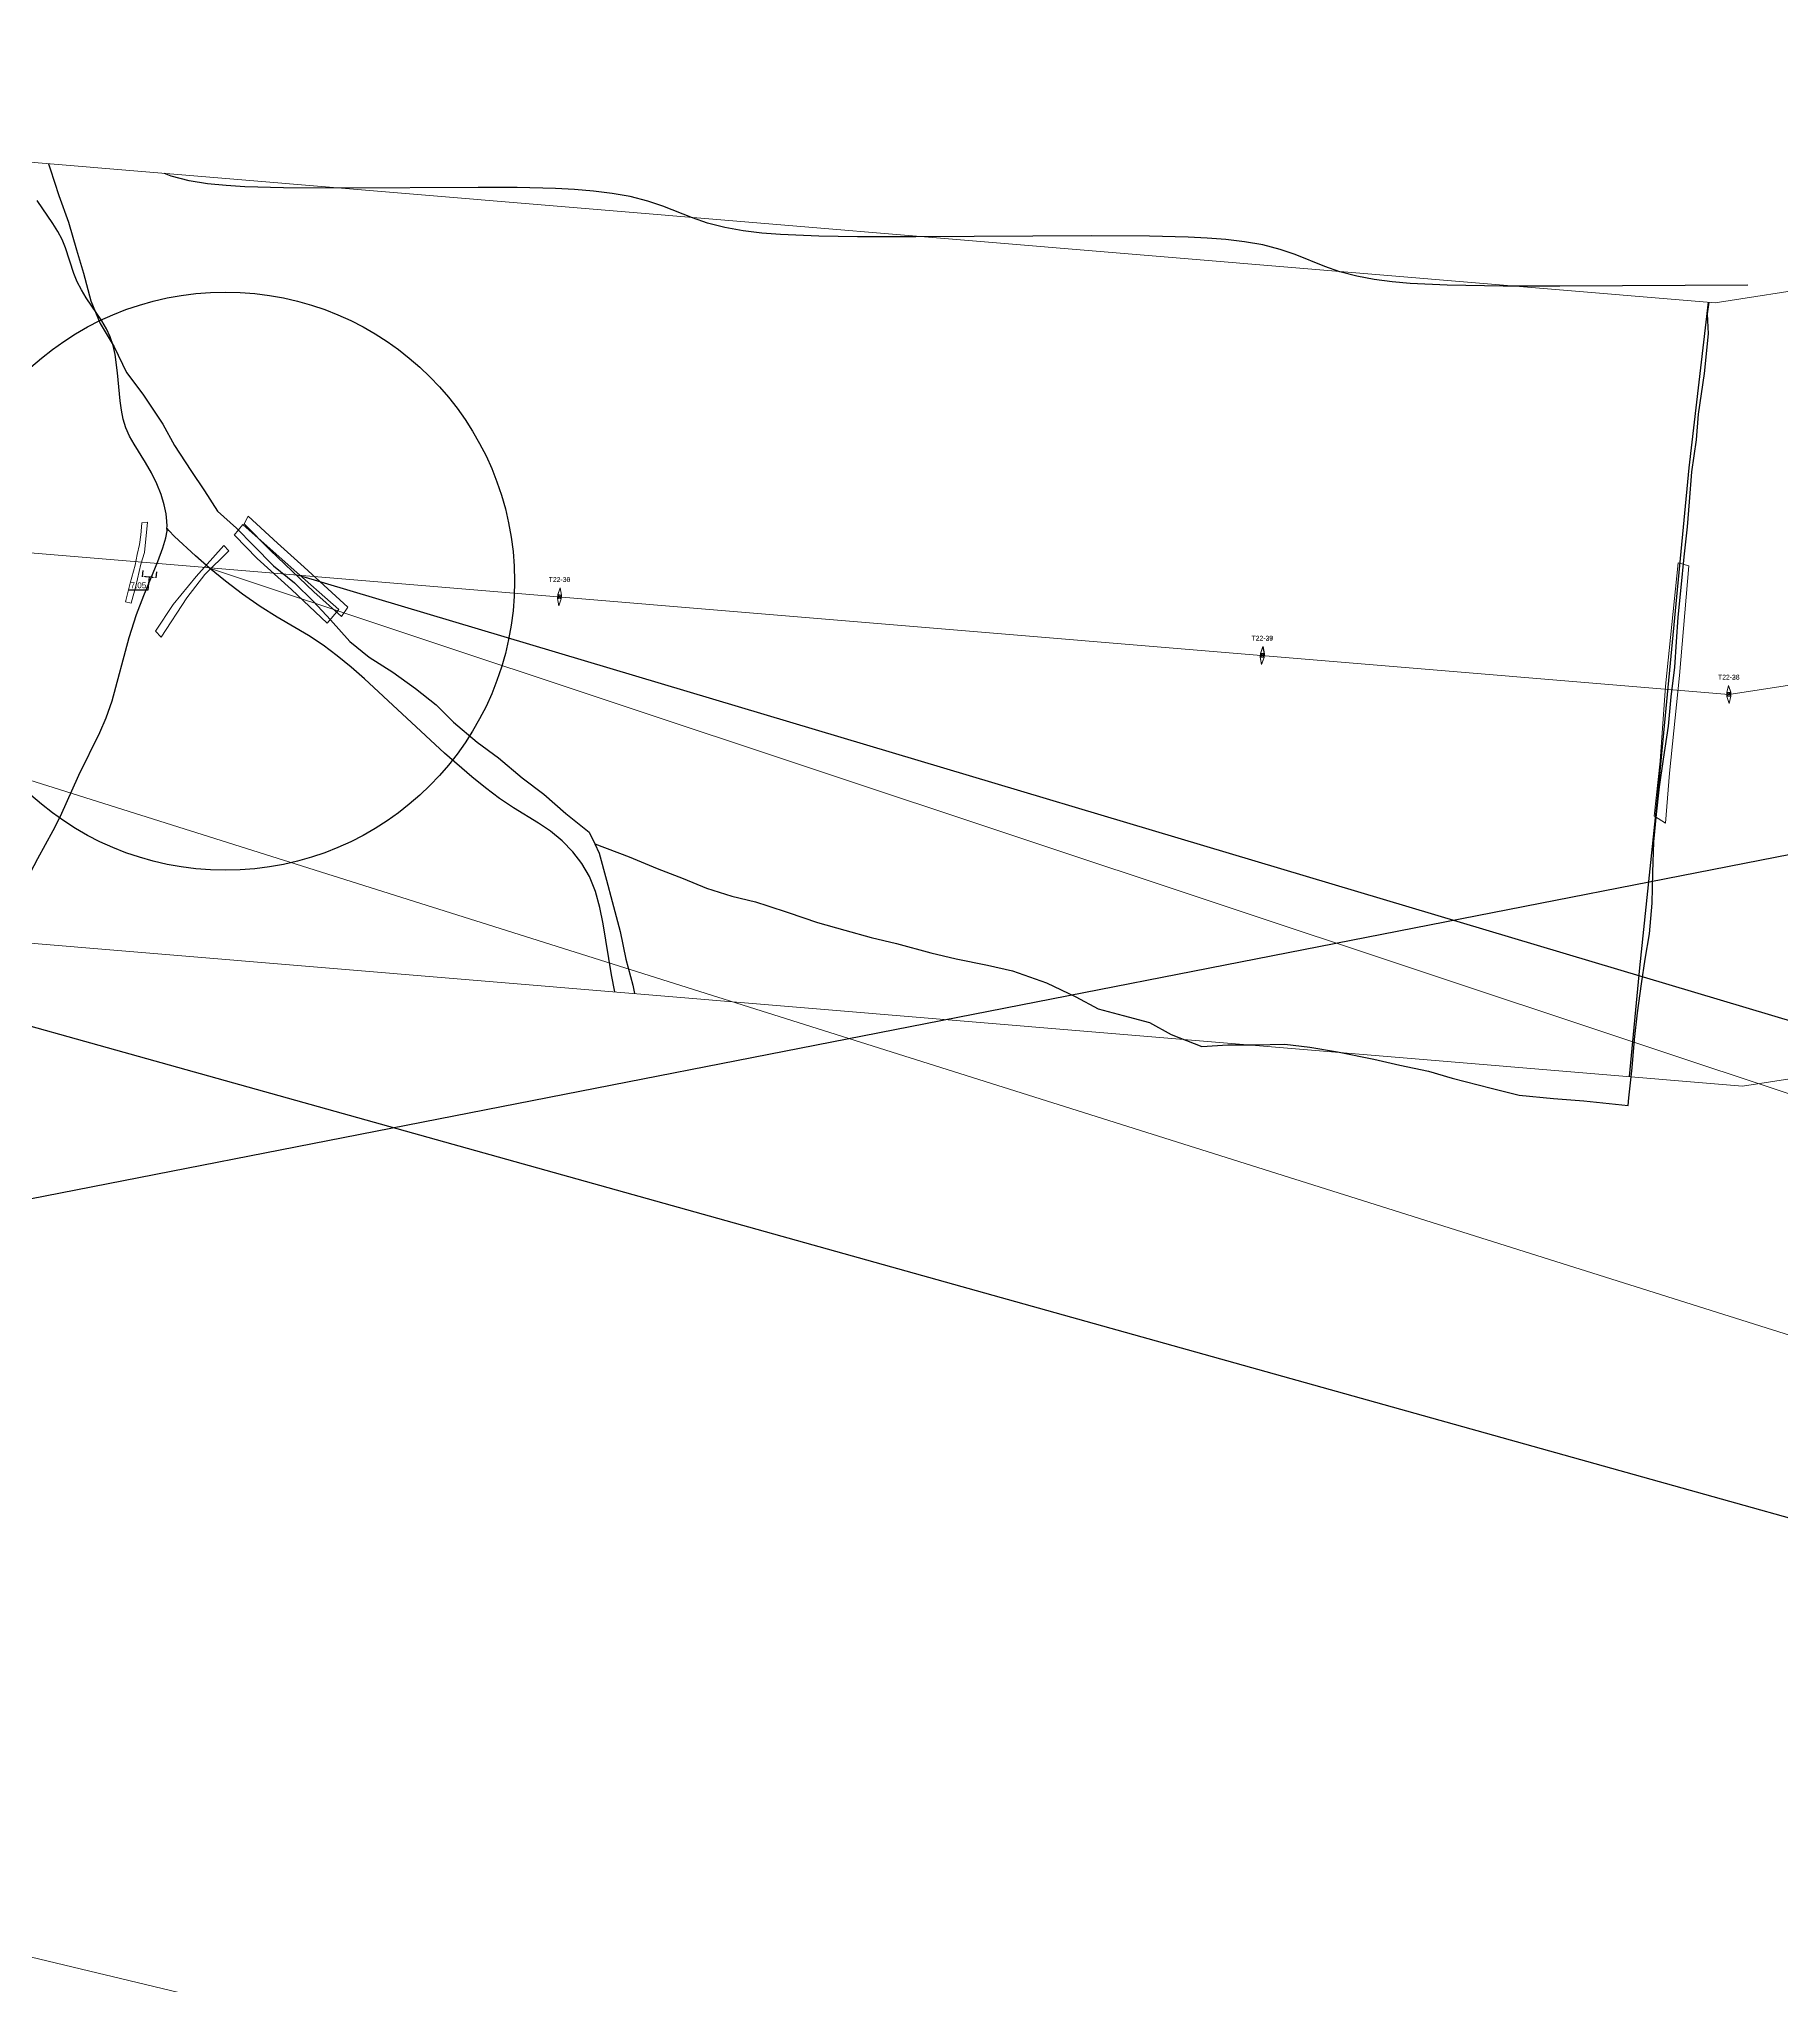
# Model space of a CAD drawing. Header units: metres. Extents: x -4 to 509425, y 7549 to 4732445.
# Drawn here: x 489965 to 490860, y 4716781 to 4717781 of the extents above; entities that cross this region are included whole.
import ezdxf

# ---------------------------------------------------------------- set-up
doc = ezdxf.new("R2010")
doc.units = ezdxf.units.M
doc.header["$LTSCALE"] = 0.01
doc.header["$MEASUREMENT"] = 0
doc.header["$PDMODE"] = 35
doc.header["$PDSIZE"] = -1.5
doc.layers.get('0').update_dxf_attribs({"lineweight": 0})
for name, color, linetype in [('-- cruces', 6, 'Continuous'), ('-----caminos burgos', 2, 'Continuous'), ('cauces CHE', 4, 'Continuous'), ('Cruces no definidos proyecto', 3, 'Continuous'), ('vvpp CyL', 41, 'Continuous')]:
    doc.layers.add(name, color=color, linetype=linetype)
for name, color, linetype, lineweight in [('Apoyos__ptw_', 7, 'Continuous', 0), ('Cañada real vía verde camino o similar__ptw_', 32, 'Continuous', 0), ('Cruces no defindos en pyp', 4, 'Continuous', 0), ('Denominación apoyos__ptw_', 7, 'Continuous', 0), ('LEAR TRAMOS AEREOS', 2, 'Continuous', 0)]:
    doc.layers.add(name, color=color, linetype=linetype, lineweight=lineweight)
doc.styles.get("Standard").update_dxf_attribs({"font": 'arial.ttf'})
doc.dimstyles.new('SOLARIA', dxfattribs={"dimtxt": 3, "dimasz": 2, "dimexe": 0.25, "dimexo": 1, "dimgap": 1, "dimtad": 1, "dimtih": 1, "dimtoh": 1, "dimzin": 0, "dimdsep": 46, "dimtxsty": 'Standard', "dimcen": 0, "dimclrt": 256, "dimadec": 4, "dimazin": 0, "dimtfac": 1, "dimtofl": 0, "dimtmove": 1, "dimatfit": 2, "dimfxl": 3, "dimfxlon": 1, "dimtfillclr": 256, "dimtolj": 1, "dimtzin": 0, "dimarcsym": 0})

# ---------------------------------------------------------------- blocks, each defined once
blk = doc.blocks.new('*D52')
at = {"layer": 'Cruces no definidos proyecto', "color": 0, "lineweight": -2, "transparency": 16777216}
for p, q in [((490018.1, 4717508.1), (490017.9, 4717504.8)), ((490022.9, 4717504.7), (490019.9, 4717504.9)), ((490021.4, 4717504.8), (490020.8, 4717498)), ((490025.2, 4717507.5), (490024.9, 4717504.3)), ((490020.8, 4717498), (490011, 4717498))]:
    blk.add_line(p, q, dxfattribs=at)
at = {"layer": 'Cruces no definidos proyecto', "color": 0, "transparency": 16777216}
for points in [[(490019.9, 4717505.3), (490019.8, 4717504.6), (490017.9, 4717505.1)], [(490022.9, 4717505), (490022.9, 4717504.3), (490024.9, 4717504.5)]]:
    blk.add_solid(points, dxfattribs=at)
at = {"layer": 'Defpoints', "color": 0, "transparency": 16777216}
for p in [(490018.5, 4717512.4), (490025.5, 4717511.8), (490017.9, 4717505.1)]:
    blk.add_point(p, dxfattribs=at)
at = {"layer": 'Cruces no definidos proyecto', "transparency": 16777216, "insert": (490015.9, 4717500.5), "char_height": 3, "attachment_point": 5}
blk.add_mtext('\\A1;7.05', dxfattribs=at)
blk = doc.blocks.new('veintidos')
at = {"layer": 'Apoyos__ptw_', "linetype": 'Continuous', "flags": 128}
for points in [[(490232.7, 4717499.2), (490231.4, 4717495.7), (490233.4, 4717495.5), (490231.2, 4717493.7), (490233.2, 4717493.5), (490231.9, 4717490), (490231.2, 4717493.7), (490231.4, 4717495.7), (490233.2, 4717493.5), (490233.4, 4717495.5)], [(490593.8, 4717469), (490592.5, 4717465.5), (490594.5, 4717465.4), (490592.4, 4717463.5), (490594.4, 4717463.4), (490593.1, 4717459.9), (490592.4, 4717463.5), (490592.5, 4717465.5), (490594.4, 4717463.4), (490594.5, 4717465.4)], [(490833.1, 4717449), (490832.2, 4717445.4), (490834.2, 4717445.5), (490832.2, 4717443.4), (490834.2, 4717443.5), (490833.4, 4717439.8), (490832.2, 4717443.4), (490832.2, 4717445.4), (490834.2, 4717443.5), (490834.2, 4717445.5)]]:
    blk.add_lwpolyline(points, close=True, dxfattribs=at)
at = {"layer": 'Cañada real vía verde camino o similar__ptw_', "linetype": 'Continuous', "flags": 128}
for points in [[(490017.6, 4717532.4), (490017.7, 4717532.6), (490017.7, 4717532.6), (490017.7, 4717532.6), (490017.7, 4717532.6), (490017.7, 4717532.6), (490017.7, 4717532.6), (490017.7, 4717532.6), (490017.7, 4717532.6), (490017.7, 4717532.6), (490017.7, 4717532.6), (490017.7, 4717532.6), (490017.7, 4717532.6), (490017.7, 4717532.6), (490017.7, 4717532.6), (490017.7, 4717532.6), (490017.7, 4717532.6), (490017.7, 4717532.6), (490017.7, 4717532.6), (490017.7, 4717532.6), (490020.6, 4717533), (490020.6, 4717533), (490020.6, 4717533), (490020.6, 4717533), (490020.6, 4717533), (490020.6, 4717533), (490020.6, 4717533), (490020.6, 4717533), (490020.6, 4717533), (490020.6, 4717533), (490020.6, 4717533), (490020.6, 4717533), (490020.6, 4717533), (490020.6, 4717533), (490020.6, 4717533), (490020.6, 4717533), (490020.6, 4717533), (490020.6, 4717533), (490020.6, 4717533), (490020.6, 4717533), (490020.6, 4717533), (490020.6, 4717533), (490020.6, 4717533), (490020.6, 4717533), (490020.6, 4717533), (490020.6, 4717533), (490020.6, 4717533), (490020.6, 4717533), (490020.6, 4717533), (490020.6, 4717533), (490020.6, 4717533), (490020.6, 4717533), (490020.6, 4717533), (490020.6, 4717533), (490020.6, 4717533), (490020.6, 4717533), (490019, 4717517.3), (490019, 4717517.3), (490019, 4717517.3), (490019, 4717517.3), (490019, 4717517.3), (490017.1, 4717511.4), (490014.5, 4717500), (490014.5, 4717500), (490012.2, 4717491.3), (490012.2, 4717491.3), (490012.2, 4717491.3), (490012.2, 4717491.3), (490012.2, 4717491.3), (490012.2, 4717491.3), (490012.2, 4717491.3), (490012.2, 4717491.3), (490012.2, 4717491.3), (490012.2, 4717491.3), (490012.2, 4717491.3), (490012.2, 4717491.3), (490012.2, 4717491.3), (490012.2, 4717491.3), (490012.2, 4717491.3), (490012.2, 4717491.3), (490012.2, 4717491.3), (490012.2, 4717491.3), (490012.2, 4717491.3), (490012.2, 4717491.3), (490012.2, 4717491.3), (490012.2, 4717491.3), (490012.2, 4717491.3), (490012.2, 4717491.3), (490012.2, 4717491.3), (490012.2, 4717491.3), (490012.2, 4717491.3), (490012.2, 4717491.3), (490012.2, 4717491.3), (490012.2, 4717491.3), (490009.2, 4717492), (490009.2, 4717492), (490009.2, 4717492), (490009.2, 4717492), (490009.2, 4717492), (490009.2, 4717492), (490009.2, 4717492), (490009.2, 4717492), (490009.2, 4717492), (490009.2, 4717492), (490009.2, 4717492), (490009.2, 4717492), (490009.2, 4717492), (490009.2, 4717492), (490009.2, 4717492), (490009.2, 4717492), (490009.2, 4717492), (490009.2, 4717492), (490009.2, 4717492), (490009.2, 4717492), (490009.2, 4717492), (490009.2, 4717492), (490009.2, 4717492), (490009.2, 4717492), (490009.2, 4717492), (490009.2, 4717492), (490009.2, 4717492), (490009.2, 4717492), (490009.2, 4717492), (490009.2, 4717492), (490009.2, 4717492), (490009.2, 4717492), (490011.7, 4717501.6), (490011.7, 4717501.6), (490014.2, 4717510.9), (490015.3, 4717516.3), (490015.3, 4717516.3), (490016.5, 4717521.5), (490017.1, 4717526.5), (490017.6, 4717532.4), (490017.6, 4717532.4), (490017.6, 4717532.4), (490017.6, 4717532.4), (490017.6, 4717532.4), (490017.6, 4717532.4), (490017.6, 4717532.4), (490017.6, 4717532.4)], [(490017.6, 4717532.4), (490017.7, 4717532.6), (490017.7, 4717532.6), (490017.7, 4717532.6), (490017.7, 4717532.6), (490017.7, 4717532.6), (490017.7, 4717532.6), (490017.7, 4717532.6), (490017.7, 4717532.6), (490017.7, 4717532.6), (490017.7, 4717532.6), (490017.7, 4717532.6), (490017.7, 4717532.6), (490017.7, 4717532.6), (490017.7, 4717532.6), (490017.7, 4717532.6), (490017.7, 4717532.6), (490017.7, 4717532.6), (490017.7, 4717532.6), (490017.7, 4717532.6), (490020.6, 4717533), (490020.6, 4717533), (490020.6, 4717533), (490020.6, 4717533), (490020.6, 4717533), (490020.6, 4717533), (490020.6, 4717533), (490020.6, 4717533), (490020.6, 4717533), (490020.6, 4717533), (490020.6, 4717533), (490020.6, 4717533), (490020.6, 4717533), (490020.6, 4717533), (490020.6, 4717533), (490020.6, 4717533), (490020.6, 4717533), (490020.6, 4717533), (490020.6, 4717533), (490020.6, 4717533), (490020.6, 4717533), (490020.6, 4717533), (490020.6, 4717533), (490020.6, 4717533), (490020.6, 4717533), (490020.6, 4717533), (490020.6, 4717533), (490020.6, 4717533), (490020.6, 4717533), (490020.6, 4717533), (490020.6, 4717533), (490020.6, 4717533), (490020.6, 4717533), (490020.6, 4717533), (490020.6, 4717533), (490020.6, 4717533), (490019, 4717517.3), (490019, 4717517.3), (490019, 4717517.3), (490019, 4717517.3), (490019, 4717517.3), (490017.1, 4717511.4), (490014.5, 4717500), (490014.5, 4717500), (490012.2, 4717491.3), (490012.2, 4717491.3), (490012.2, 4717491.3), (490012.2, 4717491.3), (490012.2, 4717491.3), (490012.2, 4717491.3), (490012.2, 4717491.3), (490012.2, 4717491.3), (490012.2, 4717491.3), (490012.2, 4717491.3), (490012.2, 4717491.3), (490012.2, 4717491.3), (490012.2, 4717491.3), (490012.2, 4717491.3), (490012.2, 4717491.3), (490012.2, 4717491.3), (490012.2, 4717491.3), (490012.2, 4717491.3), (490012.2, 4717491.3), (490012.2, 4717491.3), (490012.2, 4717491.3), (490012.2, 4717491.3), (490012.2, 4717491.3), (490012.2, 4717491.3), (490012.2, 4717491.3), (490012.2, 4717491.3), (490012.2, 4717491.3), (490012.2, 4717491.3), (490012.2, 4717491.3), (490012.2, 4717491.3), (490009.2, 4717492), (490009.2, 4717492), (490009.2, 4717492), (490009.2, 4717492), (490009.2, 4717492), (490009.2, 4717492), (490009.2, 4717492), (490009.2, 4717492), (490009.2, 4717492), (490009.2, 4717492), (490009.2, 4717492), (490009.2, 4717492), (490009.2, 4717492), (490009.2, 4717492), (490009.2, 4717492), (490009.2, 4717492), (490009.2, 4717492), (490009.2, 4717492), (490009.2, 4717492), (490009.2, 4717492), (490009.2, 4717492), (490009.2, 4717492), (490009.2, 4717492), (490009.2, 4717492), (490009.2, 4717492), (490009.2, 4717492), (490009.2, 4717492), (490009.2, 4717492), (490009.2, 4717492), (490009.2, 4717492), (490009.2, 4717492), (490009.2, 4717492), (490011.7, 4717501.6), (490011.7, 4717501.6), (490014.2, 4717510.9), (490015.3, 4717516.3), (490015.3, 4717516.3), (490016.5, 4717521.5), (490017.1, 4717526.5), (490017.6, 4717532.4), (490017.6, 4717532.4), (490017.6, 4717532.4), (490017.6, 4717532.4), (490017.6, 4717532.4), (490017.6, 4717532.4), (490017.6, 4717532.4), (490017.6, 4717532.4)], [(490065.4, 4717526.1), (490065.1, 4717526.2), (490065.1, 4717526.2), (490065.1, 4717526.2), (490065.1, 4717526.2), (490065.1, 4717526.2), (490065.1, 4717526.2), (490065.1, 4717526.2), (490065.1, 4717526.2), (490065.1, 4717526.2), (490065.1, 4717526.2), (490065.1, 4717526.2), (490065.1, 4717526.2), (490065.1, 4717526.2), (490065.1, 4717526.2), (490065.1, 4717526.2), (490065.1, 4717526.2), (490065.1, 4717526.2), (490065.1, 4717526.2), (490065.1, 4717526.2), (490065.1, 4717526.2), (490065.1, 4717526.2), (490065.1, 4717526.2), (490065.1, 4717526.2), (490065.1, 4717526.2), (490065.1, 4717526.2), (490065.1, 4717526.2), (490065.1, 4717526.2), (490065.1, 4717526.2), (490065.1, 4717526.2), (490065.1, 4717526.2), (490065.1, 4717526.2), (490065.1, 4717526.2), (490065.1, 4717526.2), (490065.1, 4717526.2), (490065.1, 4717526.2), (490065.1, 4717526.2), (490065.1, 4717526.2), (490065.1, 4717526.2), (490069.6, 4717531.7), (490069.6, 4717531.7), (490069.6, 4717531.7), (490069.6, 4717531.7), (490069.6, 4717531.7), (490069.6, 4717531.7), (490069.6, 4717531.7), (490069.6, 4717531.7), (490069.6, 4717531.7), (490069.6, 4717531.7), (490069.6, 4717531.7), (490069.6, 4717531.7), (490069.6, 4717531.7), (490069.6, 4717531.7), (490069.6, 4717531.7), (490069.6, 4717531.7), (490069.6, 4717531.7), (490069.6, 4717531.7), (490069.6, 4717531.7), (490069.6, 4717531.7), (490069.6, 4717531.7), (490069.6, 4717531.7), (490069.6, 4717531.7), (490069.6, 4717531.7), (490069.6, 4717531.7), (490069.6, 4717531.7), (490069.6, 4717531.7), (490069.6, 4717531.7), (490069.6, 4717531.7), (490069.6, 4717531.7), (490069.6, 4717531.7), (490069.6, 4717531.7), (490094.4, 4717509.6), (490118.9, 4717488.1), (490118.9, 4717488.1), (490118.9, 4717488.1), (490118.9, 4717488.1), (490118.9, 4717488.1), (490118.9, 4717488.1), (490118.9, 4717488.1), (490118.9, 4717488.1), (490118.9, 4717488.1), (490118.9, 4717488.1), (490118.9, 4717488.1), (490118.9, 4717488.1), (490118.9, 4717488.1), (490118.9, 4717488.1), (490118.9, 4717488.1), (490118.9, 4717488.1), (490118.9, 4717488.1), (490118.9, 4717488.1), (490118.9, 4717488.1), (490118.9, 4717488.1), (490118.9, 4717488.1), (490118.9, 4717488.1), (490118.9, 4717488.1), (490118.9, 4717488.1), (490118.9, 4717488.1), (490118.9, 4717488.1), (490118.9, 4717488.1), (490118.9, 4717488.1), (490118.9, 4717488.1), (490118.9, 4717488.1), (490118.9, 4717488.1), (490112.9, 4717481), (490112.9, 4717481), (490112.9, 4717481), (490112.9, 4717481), (490112.9, 4717481), (490112.9, 4717481), (490112.9, 4717481), (490112.9, 4717481), (490112.9, 4717481), (490112.9, 4717481), (490112.9, 4717481), (490112.9, 4717481), (490112.9, 4717481), (490112.9, 4717481), (490112.9, 4717481), (490112.9, 4717481), (490112.9, 4717481), (490112.9, 4717481), (490112.9, 4717481), (490112.9, 4717481), (490112.9, 4717481), (490112.9, 4717481), (490112.9, 4717481), (490112.9, 4717481), (490112.9, 4717481), (490112.9, 4717481), (490112.9, 4717481), (490112.9, 4717481), (490112.9, 4717481), (490112.9, 4717481), (490112.9, 4717481), (490112.9, 4717481), (490094.6, 4717498.3), (490076.9, 4717514.3), (490076.9, 4717514.3), (490065.4, 4717526.1)], [(490065.4, 4717526.1), (490065.1, 4717526.2), (490065.1, 4717526.2), (490065.1, 4717526.2), (490065.1, 4717526.2), (490065.1, 4717526.2), (490065.1, 4717526.2), (490065.1, 4717526.2), (490065.1, 4717526.2), (490065.1, 4717526.2), (490065.1, 4717526.2), (490065.1, 4717526.2), (490065.1, 4717526.2), (490065.1, 4717526.2), (490065.1, 4717526.2), (490065.1, 4717526.2), (490065.1, 4717526.2), (490065.1, 4717526.2), (490065.1, 4717526.2), (490065.1, 4717526.2), (490065.1, 4717526.2), (490065.1, 4717526.2), (490065.1, 4717526.2), (490065.1, 4717526.2), (490065.1, 4717526.2), (490065.1, 4717526.2), (490065.1, 4717526.2), (490065.1, 4717526.2), (490065.1, 4717526.2), (490065.1, 4717526.2), (490065.1, 4717526.2), (490065.1, 4717526.2), (490065.1, 4717526.2), (490065.1, 4717526.2), (490065.1, 4717526.2), (490065.1, 4717526.2), (490065.1, 4717526.2), (490065.1, 4717526.2), (490065.1, 4717526.2), (490069.6, 4717531.7), (490069.6, 4717531.7), (490069.6, 4717531.7), (490069.6, 4717531.7), (490069.6, 4717531.7), (490069.6, 4717531.7), (490069.6, 4717531.7), (490069.6, 4717531.7), (490069.6, 4717531.7), (490069.6, 4717531.7), (490069.6, 4717531.7), (490069.6, 4717531.7), (490069.6, 4717531.7), (490069.6, 4717531.7), (490069.6, 4717531.7), (490069.6, 4717531.7), (490069.6, 4717531.7), (490069.6, 4717531.7), (490069.6, 4717531.7), (490069.6, 4717531.7), (490069.6, 4717531.7), (490069.6, 4717531.7), (490069.6, 4717531.7), (490069.6, 4717531.7), (490069.6, 4717531.7), (490069.6, 4717531.7), (490069.6, 4717531.7), (490069.6, 4717531.7), (490069.6, 4717531.7), (490069.6, 4717531.7), (490069.6, 4717531.7), (490069.6, 4717531.7), (490094.4, 4717509.6), (490118.9, 4717488.1), (490118.9, 4717488.1), (490118.9, 4717488.1), (490118.9, 4717488.1), (490118.9, 4717488.1), (490118.9, 4717488.1), (490118.9, 4717488.1), (490118.9, 4717488.1), (490118.9, 4717488.1), (490118.9, 4717488.1), (490118.9, 4717488.1), (490118.9, 4717488.1), (490118.9, 4717488.1), (490118.9, 4717488.1), (490118.9, 4717488.1), (490118.9, 4717488.1), (490118.9, 4717488.1), (490118.9, 4717488.1), (490118.9, 4717488.1), (490118.9, 4717488.1), (490118.9, 4717488.1), (490118.9, 4717488.1), (490118.9, 4717488.1), (490118.9, 4717488.1), (490118.9, 4717488.1), (490118.9, 4717488.1), (490118.9, 4717488.1), (490118.9, 4717488.1), (490118.9, 4717488.1), (490118.9, 4717488.1), (490118.9, 4717488.1), (490112.9, 4717481), (490112.9, 4717481), (490112.9, 4717481), (490112.9, 4717481), (490112.9, 4717481), (490112.9, 4717481), (490112.9, 4717481), (490112.9, 4717481), (490112.9, 4717481), (490112.9, 4717481), (490112.9, 4717481), (490112.9, 4717481), (490112.9, 4717481), (490112.9, 4717481), (490112.9, 4717481), (490112.9, 4717481), (490112.9, 4717481), (490112.9, 4717481), (490112.9, 4717481), (490112.9, 4717481), (490112.9, 4717481), (490112.9, 4717481), (490112.9, 4717481), (490112.9, 4717481), (490112.9, 4717481), (490112.9, 4717481), (490112.9, 4717481), (490112.9, 4717481), (490112.9, 4717481), (490112.9, 4717481), (490112.9, 4717481), (490112.9, 4717481), (490094.6, 4717498.3), (490076.9, 4717514.3), (490076.9, 4717514.3), (490065.4, 4717526.1)], [(490070.2, 4717532.1), (490070.3, 4717532.1), (490072.3, 4717536.1), (490072.3, 4717536.1), (490072.3, 4717536.1), (490072.3, 4717536.1), (490072.3, 4717536.1), (490072.3, 4717536.1), (490072.3, 4717536.1), (490072.3, 4717536.1), (490072.3, 4717536.1), (490072.3, 4717536.1), (490072.3, 4717536.1), (490072.3, 4717536.1), (490072.3, 4717536.1), (490072.3, 4717536.1), (490072.3, 4717536.1), (490072.3, 4717536.1), (490072.3, 4717536.1), (490072.3, 4717536.1), (490072.3, 4717536.1), (490072.3, 4717536.1), (490072.3, 4717536.1), (490072.3, 4717536.1), (490072.3, 4717536.1), (490072.3, 4717536.1), (490072.3, 4717536.1), (490072.3, 4717536.1), (490072.3, 4717536.1), (490072.3, 4717536.1), (490072.3, 4717536.1), (490072.3, 4717536.1), (490072.3, 4717536.1), (490072.3, 4717536.1), (490072.3, 4717536.1), (490072.3, 4717536.1), (490072.3, 4717536.1), (490072.3, 4717536.1), (490072.3, 4717536.1), (490087.3, 4717522.2), (490101, 4717509.9), (490101, 4717509.9), (490113.3, 4717498.7), (490113.3, 4717498.7), (490123.5, 4717489.3), (490123.5, 4717489.3), (490123.5, 4717489.3), (490123.5, 4717489.3), (490123.5, 4717489.3), (490123.5, 4717489.3), (490123.5, 4717489.3), (490123.5, 4717489.3), (490123.5, 4717489.3), (490123.5, 4717489.3), (490123.5, 4717489.3), (490123.5, 4717489.3), (490123.5, 4717489.3), (490123.5, 4717489.3), (490123.5, 4717489.3), (490123.5, 4717489.3), (490123.5, 4717489.3), (490123.5, 4717489.3), (490123.5, 4717489.3), (490123.5, 4717489.3), (490123.5, 4717489.3), (490123.5, 4717489.3), (490123.5, 4717489.3), (490123.5, 4717489.3), (490123.5, 4717489.3), (490123.5, 4717489.3), (490123.5, 4717489.3), (490123.5, 4717489.3), (490120.3, 4717484.5), (490120.3, 4717484.5), (490120.3, 4717484.5), (490120.3, 4717484.5), (490120.3, 4717484.5), (490120.3, 4717484.5), (490120.3, 4717484.5), (490120.3, 4717484.5), (490120.3, 4717484.5), (490120.3, 4717484.5), (490120.3, 4717484.5), (490120.3, 4717484.5), (490120.3, 4717484.5), (490120.3, 4717484.5), (490120.3, 4717484.5), (490120.3, 4717484.5), (490120.3, 4717484.5), (490120.3, 4717484.5), (490120.3, 4717484.5), (490120.3, 4717484.5), (490120.3, 4717484.5), (490120.3, 4717484.5), (490120.3, 4717484.5), (490120.3, 4717484.5), (490120.3, 4717484.5), (490120.3, 4717484.5), (490120.3, 4717484.5), (490120.3, 4717484.5), (490120.3, 4717484.5), (490120.3, 4717484.5), (490120.3, 4717484.5), (490120.3, 4717484.5), (490120.3, 4717484.5), (490106.1, 4717497.2), (490106.1, 4717497.2), (490083.6, 4717518.5), (490083.6, 4717518.5), (490070.2, 4717532.1), (490070.2, 4717532.1), (490070.2, 4717532.1), (490070.2, 4717532.1), (490070.2, 4717532.1), (490070.2, 4717532.1), (490070.2, 4717532.1), (490070.2, 4717532.1), (490070.2, 4717532.1), (490070.2, 4717532.1), (490070.2, 4717532.1), (490070.2, 4717532.1), (490070.2, 4717532.1), (490070.2, 4717532.1), (490070.2, 4717532.1), (490070.2, 4717532.1), (490070.2, 4717532.1), (490070.2, 4717532.1), (490070.2, 4717532.1), (490070.2, 4717532.1), (490070.2, 4717532.1), (490070.2, 4717532.1), (490070.2, 4717532.1), (490070.2, 4717532.1), (490070.2, 4717532.1), (490070.2, 4717532.1), (490070.2, 4717532.1), (490070.2, 4717532.1), (490070.2, 4717532.1), (490070.2, 4717532.1), (490070.2, 4717532.1), (490070.2, 4717532.1), (490070.2, 4717532.1), (490070.2, 4717532.1), (490070.2, 4717532.1), (490070.2, 4717532.1), (490070.2, 4717532.1), (490070.2, 4717532.1), (490070.2, 4717532.1), (490070.2, 4717532.1), (490070.2, 4717532.1), (490070.2, 4717532.1), (490070.2, 4717532.1), (490070.2, 4717532.1), (490070.2, 4717532.1), (490070.2, 4717532.1)], [(490070.2, 4717532.1), (490070.3, 4717532.1), (490072.3, 4717536.1), (490072.3, 4717536.1), (490072.3, 4717536.1), (490072.3, 4717536.1), (490072.3, 4717536.1), (490072.3, 4717536.1), (490072.3, 4717536.1), (490072.3, 4717536.1), (490072.3, 4717536.1), (490072.3, 4717536.1), (490072.3, 4717536.1), (490072.3, 4717536.1), (490072.3, 4717536.1), (490072.3, 4717536.1), (490072.3, 4717536.1), (490072.3, 4717536.1), (490072.3, 4717536.1), (490072.3, 4717536.1), (490072.3, 4717536.1), (490072.3, 4717536.1), (490072.3, 4717536.1), (490072.3, 4717536.1), (490072.3, 4717536.1), (490072.3, 4717536.1), (490072.3, 4717536.1), (490072.3, 4717536.1), (490072.3, 4717536.1), (490072.3, 4717536.1), (490072.3, 4717536.1), (490072.3, 4717536.1), (490072.3, 4717536.1), (490072.3, 4717536.1), (490072.3, 4717536.1), (490072.3, 4717536.1), (490072.3, 4717536.1), (490072.3, 4717536.1), (490072.3, 4717536.1), (490087.3, 4717522.2), (490101, 4717509.9), (490101, 4717509.9), (490113.3, 4717498.7), (490113.3, 4717498.7), (490123.5, 4717489.3), (490123.5, 4717489.3), (490123.5, 4717489.3), (490123.5, 4717489.3), (490123.5, 4717489.3), (490123.5, 4717489.3), (490123.5, 4717489.3), (490123.5, 4717489.3), (490123.5, 4717489.3), (490123.5, 4717489.3), (490123.5, 4717489.3), (490123.5, 4717489.3), (490123.5, 4717489.3), (490123.5, 4717489.3), (490123.5, 4717489.3), (490123.5, 4717489.3), (490123.5, 4717489.3), (490123.5, 4717489.3), (490123.5, 4717489.3), (490123.5, 4717489.3), (490123.5, 4717489.3), (490123.5, 4717489.3), (490123.5, 4717489.3), (490123.5, 4717489.3), (490123.5, 4717489.3), (490123.5, 4717489.3), (490123.5, 4717489.3), (490123.5, 4717489.3), (490120.3, 4717484.5), (490120.3, 4717484.5), (490120.3, 4717484.5), (490120.3, 4717484.5), (490120.3, 4717484.5), (490120.3, 4717484.5), (490120.3, 4717484.5), (490120.3, 4717484.5), (490120.3, 4717484.5), (490120.3, 4717484.5), (490120.3, 4717484.5), (490120.3, 4717484.5), (490120.3, 4717484.5), (490120.3, 4717484.5), (490120.3, 4717484.5), (490120.3, 4717484.5), (490120.3, 4717484.5), (490120.3, 4717484.5), (490120.3, 4717484.5), (490120.3, 4717484.5), (490120.3, 4717484.5), (490120.3, 4717484.5), (490120.3, 4717484.5), (490120.3, 4717484.5), (490120.3, 4717484.5), (490120.3, 4717484.5), (490120.3, 4717484.5), (490120.3, 4717484.5), (490120.3, 4717484.5), (490120.3, 4717484.5), (490120.3, 4717484.5), (490120.3, 4717484.5), (490120.3, 4717484.5), (490106.1, 4717497.2), (490106.1, 4717497.2), (490083.6, 4717518.5), (490083.6, 4717518.5), (490070.2, 4717532.1), (490070.2, 4717532.1), (490070.2, 4717532.1), (490070.2, 4717532.1), (490070.2, 4717532.1), (490070.2, 4717532.1), (490070.2, 4717532.1), (490070.2, 4717532.1), (490070.2, 4717532.1), (490070.2, 4717532.1), (490070.2, 4717532.1), (490070.2, 4717532.1), (490070.2, 4717532.1), (490070.2, 4717532.1), (490070.2, 4717532.1), (490070.2, 4717532.1), (490070.2, 4717532.1), (490070.2, 4717532.1), (490070.2, 4717532.1), (490070.2, 4717532.1), (490070.2, 4717532.1), (490070.2, 4717532.1), (490070.2, 4717532.1), (490070.2, 4717532.1), (490070.2, 4717532.1), (490070.2, 4717532.1), (490070.2, 4717532.1), (490070.2, 4717532.1), (490070.2, 4717532.1), (490070.2, 4717532.1), (490070.2, 4717532.1), (490070.2, 4717532.1), (490070.2, 4717532.1), (490070.2, 4717532.1), (490070.2, 4717532.1), (490070.2, 4717532.1), (490070.2, 4717532.1), (490070.2, 4717532.1), (490070.2, 4717532.1), (490070.2, 4717532.1), (490070.2, 4717532.1), (490070.2, 4717532.1), (490070.2, 4717532.1), (490070.2, 4717532.1), (490070.2, 4717532.1), (490070.2, 4717532.1)], [(490024.6, 4717476.9), (490033.8, 4717490.7), (490033.8, 4717490.7), (490033.8, 4717490.7), (490045.6, 4717505.1), (490045.6, 4717505.1), (490059.8, 4717520.9), (490059.8, 4717520.9), (490059.8, 4717520.9), (490059.8, 4717520.9), (490059.8, 4717520.9), (490059.8, 4717520.9), (490059.8, 4717520.9), (490059.8, 4717520.9), (490059.8, 4717520.9), (490059.8, 4717520.9), (490059.8, 4717520.9), (490059.8, 4717520.9), (490059.8, 4717520.9), (490059.8, 4717520.9), (490059.8, 4717520.9), (490059.8, 4717520.9), (490059.8, 4717520.9), (490059.8, 4717520.9), (490059.8, 4717520.9), (490059.8, 4717520.9), (490059.8, 4717520.9), (490059.8, 4717520.9), (490059.8, 4717520.9), (490059.8, 4717520.9), (490059.8, 4717520.9), (490059.8, 4717520.9), (490059.8, 4717520.9), (490059.8, 4717520.9), (490059.8, 4717520.9), (490059.8, 4717520.9), (490059.8, 4717520.9), (490059.8, 4717520.9), (490062.4, 4717518.3), (490062.4, 4717518.3), (490062.4, 4717518.3), (490062.4, 4717518.3), (490062.4, 4717518.3), (490062.4, 4717518.3), (490062.4, 4717518.3), (490062.4, 4717518.3), (490062.4, 4717518.3), (490062.4, 4717518.3), (490062.4, 4717518.3), (490062.4, 4717518.3), (490062.4, 4717518.3), (490062.4, 4717518.3), (490062.4, 4717518.3), (490062.4, 4717518.3), (490062.4, 4717518.3), (490062.4, 4717518.3), (490062.4, 4717518.3), (490062.4, 4717518.3), (490062.4, 4717518.3), (490062.4, 4717518.3), (490062.4, 4717518.3), (490062.4, 4717518.3), (490062.4, 4717518.3), (490062.4, 4717518.3), (490062.4, 4717518.3), (490062.4, 4717518.3), (490062.4, 4717518.3), (490062.4, 4717518.3), (490062.4, 4717518.3), (490050, 4717506), (490040.8, 4717494), (490027.6, 4717473.9), (490027.6, 4717473.9), (490027.6, 4717473.9), (490027.6, 4717473.9), (490027.6, 4717473.9), (490027.6, 4717473.9), (490027.6, 4717473.9), (490027.6, 4717473.9), (490027.6, 4717473.9), (490027.6, 4717473.9), (490027.6, 4717473.9), (490027.6, 4717473.9), (490027.6, 4717473.9), (490027.6, 4717473.9), (490027.6, 4717473.9), (490027.6, 4717473.9), (490027.6, 4717473.9), (490027.6, 4717473.9), (490027.6, 4717473.9), (490027.6, 4717473.9), (490027.6, 4717473.9), (490027.6, 4717473.9), (490027.6, 4717473.9), (490027.6, 4717473.9), (490027.6, 4717473.9), (490027.6, 4717473.9), (490027.6, 4717473.9), (490027.6, 4717473.9), (490027.6, 4717473.9), (490027.6, 4717473.9), (490027.6, 4717473.9), (490027.6, 4717473.9), (490027.6, 4717473.9), (490027.6, 4717473.9), (490027.6, 4717473.9), (490024.6, 4717476.9)], [(490024.6, 4717476.9), (490033.8, 4717490.7), (490033.8, 4717490.7), (490033.8, 4717490.7), (490045.6, 4717505.1), (490045.6, 4717505.1), (490059.8, 4717520.9), (490059.8, 4717520.9), (490059.8, 4717520.9), (490059.8, 4717520.9), (490059.8, 4717520.9), (490059.8, 4717520.9), (490059.8, 4717520.9), (490059.8, 4717520.9), (490059.8, 4717520.9), (490059.8, 4717520.9), (490059.8, 4717520.9), (490059.8, 4717520.9), (490059.8, 4717520.9), (490059.8, 4717520.9), (490059.8, 4717520.9), (490059.8, 4717520.9), (490059.8, 4717520.9), (490059.8, 4717520.9), (490059.8, 4717520.9), (490059.8, 4717520.9), (490059.8, 4717520.9), (490059.8, 4717520.9), (490059.8, 4717520.9), (490059.8, 4717520.9), (490059.8, 4717520.9), (490059.8, 4717520.9), (490059.8, 4717520.9), (490059.8, 4717520.9), (490059.8, 4717520.9), (490059.8, 4717520.9), (490059.8, 4717520.9), (490059.8, 4717520.9), (490062.4, 4717518.3), (490062.4, 4717518.3), (490062.4, 4717518.3), (490062.4, 4717518.3), (490062.4, 4717518.3), (490062.4, 4717518.3), (490062.4, 4717518.3), (490062.4, 4717518.3), (490062.4, 4717518.3), (490062.4, 4717518.3), (490062.4, 4717518.3), (490062.4, 4717518.3), (490062.4, 4717518.3), (490062.4, 4717518.3), (490062.4, 4717518.3), (490062.4, 4717518.3), (490062.4, 4717518.3), (490062.4, 4717518.3), (490062.4, 4717518.3), (490062.4, 4717518.3), (490062.4, 4717518.3), (490062.4, 4717518.3), (490062.4, 4717518.3), (490062.4, 4717518.3), (490062.4, 4717518.3), (490062.4, 4717518.3), (490062.4, 4717518.3), (490062.4, 4717518.3), (490062.4, 4717518.3), (490062.4, 4717518.3), (490062.4, 4717518.3), (490050, 4717506), (490040.8, 4717494), (490027.6, 4717473.9), (490027.6, 4717473.9), (490027.6, 4717473.9), (490027.6, 4717473.9), (490027.6, 4717473.9), (490027.6, 4717473.9), (490027.6, 4717473.9), (490027.6, 4717473.9), (490027.6, 4717473.9), (490027.6, 4717473.9), (490027.6, 4717473.9), (490027.6, 4717473.9), (490027.6, 4717473.9), (490027.6, 4717473.9), (490027.6, 4717473.9), (490027.6, 4717473.9), (490027.6, 4717473.9), (490027.6, 4717473.9), (490027.6, 4717473.9), (490027.6, 4717473.9), (490027.6, 4717473.9), (490027.6, 4717473.9), (490027.6, 4717473.9), (490027.6, 4717473.9), (490027.6, 4717473.9), (490027.6, 4717473.9), (490027.6, 4717473.9), (490027.6, 4717473.9), (490027.6, 4717473.9), (490027.6, 4717473.9), (490027.6, 4717473.9), (490027.6, 4717473.9), (490027.6, 4717473.9), (490027.6, 4717473.9), (490027.6, 4717473.9), (490024.6, 4717476.9)], [(490794.8, 4717381.8), (490797.9, 4717410.2), (490800.6, 4717448.6), (490807.1, 4717512), (490812.6, 4717510.6), (490807.8, 4717454.1), (490802.7, 4717404), (490800.6, 4717378.3), (490795.1, 4717381.8), (490794.8, 4717381.8)], [(490794.8, 4717381.8), (490797.9, 4717410.2), (490800.6, 4717448.6), (490807.1, 4717512), (490812.6, 4717510.6), (490807.8, 4717454.1), (490802.7, 4717404), (490800.6, 4717378.3), (490795.1, 4717381.8), (490794.8, 4717381.8)]]:
    blk.add_lwpolyline(points, dxfattribs=at)
at = {"layer": 'Denominación apoyos__ptw_', "linetype": 'Continuous', "char_height": 2.5, "attachment_point": 8, "line_spacing_factor": 0.5}
for s, insert in [('T22-36', (490232.3, 4717502.2)), ('T22-37', (490593.5, 4717472)), ('T22-38', (490833.2, 4717452))]:
    blk.add_mtext(s, dxfattribs=dict(at, insert=insert))

msp = doc.modelspace()

# ---------------------------------------------------------------- linework, layer by layer
at = {"layer": '-- cruces'}
msp.add_lwpolyline([(483656.884, 4718015.445), (483223.023, 4715866.265), (492969.325, 4717774.217)], dxfattribs=at)
msp.add_circle((490060.584, 4717502.646), 148.597, dxfattribs=at)
at = {"layer": '-----caminos burgos'}
for points in [[(489969.732, 4717717.183, 693.015), (489970.6, 4717714.499, 693.084), (489975, 4717700.899, 694.107), (489980, 4717687.199, 695.04), (489984, 4717672.999, 695.847), (489987.7, 4717660.899, 697.177), (489991.4, 4717646.7, 697.587), (489996.3, 4717635.1, 698.53), (490003.5, 4717623.099, 699.674), (490009.8, 4717609.9, 701.092), (490018.236, 4717598.721, 702.229), (490028.423, 4717583.31, 703.723), (490034.431, 4717572.339, 704.878), (490042.789, 4717559.54, 705.988), (490049.842, 4717549.092, 706.984), (490056.6, 4717538.7, 707.923), (490066.3, 4717529.899, 709.068), (490075, 4717521, 709.99), (490085.3, 4717510.6, 710.856), (490096.1, 4717501.7, 711.782), (490105.8, 4717492.2, 712.206), (490114.6, 4717482.8, 712.652), (490124.6, 4717471.699, 713.73), (490134.5, 4717463.499, 713.938), (490146.6, 4717455.899, 714.54), (490158.3, 4717447.5, 714.364), (490168.9, 4717439.099, 716.116), (490177.8, 4717430.1, 716.803), (490189.907, 4717419.933, 717.393), (490200.993, 4717411.822, 718.001), (490213.159, 4717401.548, 719.004), (490224.244, 4717393.166, 719.761), (490235.6, 4717383.163, 720.422), (490247.496, 4717373.7, 721.037), (490250.371, 4717367.648, 721.558)], [(490781.4, 4717233.199, 790.363), (490781.8, 4717237.1, 790.363), (490783.6, 4717252.5, 789.598), (490784.7, 4717266.999, 788.869), (490786.2, 4717280.7, 788.438), (490788.3, 4717295.6, 787.878), (490790.2, 4717308.299, 787.674), (490792.4, 4717321.299, 787.695), (490793.9, 4717337.199, 788.022), (490794.1, 4717352.899, 788.508), (490794.7, 4717368.699, 788.945), (490796, 4717382.9, 789.352), (490797.6, 4717396.9, 789.738), (490799.6, 4717411.099, 790.026), (490802.2, 4717428.1, 789.968), (490803.6, 4717443.199, 790.029), (490805.4, 4717458.5, 789.875), (490806.3, 4717471.399, 789.742), (490807.1, 4717484.2, 789.383), (490808.7, 4717499.399, 788.857), (490810.3, 4717515.1, 788.005), (490812, 4717530.6, 787.003), (490813, 4717543.499, 785.849), (490814.2, 4717558.799, 784.849), (490816.6, 4717575.3, 783.77), (490817.6, 4717588.399, 782.492), (490820.659, 4717609.431, 781.007), (490822.748, 4717629.804, 779.799), (490822.3, 4717640.099, 778.954), (490823.079, 4717645.971, 778.488)], [(490250.371, 4717367.648, 721.558), (490268.1, 4717360.9, 722.934), (490282.5, 4717354.899, 723.383), (490295.8, 4717349.799, 725.364), (490307.9, 4717344.8, 727.604), (490320.9, 4717340.7, 729.414), (490333, 4717337.799, 732.367), (490339.3, 4717335.7, 734.388), (490349.8, 4717332.299, 738.135), (490364.8, 4717327.2, 743.033), (490378.9, 4717323.199, 745.196), (490392.5, 4717319.499, 747.527), (490405.5, 4717316.4, 750.772), (490423.1, 4717311.6, 754.101), (490436.2, 4717308.499, 755.481), (490452.2, 4717305.199, 758.447), (490465.1, 4717302.3, 762.641), (490482.5, 4717296.1, 765.099), (490497.6, 4717288.999, 766.93), (490509.05, 4717282.749, 769.311), (490522, 4717279.4, 771.93), (490535.5, 4717275.799, 773.081), (490546.6, 4717269.599, 774.097), (490562.4, 4717263.399, 775.542), (490575.7, 4717264.3, 776.14), (490589.8, 4717264.299, 776.953), (490605, 4717264.6, 777.977), (490617.9, 4717263.2, 779.666), (490632.1, 4717260.7, 781.308), (490650.8, 4717256.999, 783.924), (490664.1, 4717253.9, 784.847), (490678.9, 4717250.8, 786.027), (490691.1, 4717247.099, 786.674), (490711.1, 4717242, 787.271), (490725.5, 4717238.5, 788.212), (490743.1, 4717236.699, 789.738), (490758.7, 4717235.499, 790.176), (490781.4, 4717233.199, 790.363)], [(490250.371, 4717367.648, 721.558), (490252.633, 4717362.885, 722.005), (490256.434, 4717348.885, 722.602), (490259.393, 4717338.011, 723.438), (490263.448, 4717322.6, 724.391), (490266.422, 4717308.27, 725.624), (490269.937, 4717295.022, 727.06), (490270.826, 4717290.666, 727.551)]]:
    msp.add_polyline3d(points, dxfattribs=at)
at = {"color": 5}
msp.add_lwpolyline([(484900.497, 4718140.211), (490826.186, 4717645.711), (493296.683, 4718027.126), (496567.966, 4717217.654), (499084.795, 4718098.371), (500600.958, 4718460.832), (501582.427, 4719465.787), (501620.207, 4720722.559), (502019.92, 4720707.42), (501976.306, 4719296.597), (500827.332, 4718103.33), (496587.583, 4716800.735), (493278.454, 4717619.573), (490840.266, 4717243.146), (484895.504, 4717739.237)], dxfattribs=at)
at = {"layer": 'Apoyos__ptw_', "color": 2, "linetype": 'Continuous', "flags": 128}
for points in [[(490231.926, 4717489.991), (490233.222, 4717493.496), (490231.229, 4717493.662), (490233.389, 4717495.489), (490231.395, 4717495.655), (490232.691, 4717499.159), (490233.389, 4717495.489), (490233.222, 4717493.496), (490231.395, 4717495.655), (490231.229, 4717493.662)], [(490593.087, 4717459.852), (490594.383, 4717463.357), (490592.39, 4717463.523), (490594.55, 4717465.35), (490592.556, 4717465.516), (490593.852, 4717469.021), (490594.55, 4717465.35), (490594.383, 4717463.357), (490592.556, 4717465.516), (490592.39, 4717463.523)], [(490833.387, 4717439.832), (490834.26, 4717443.464), (490832.261, 4717443.394), (490834.19, 4717445.463), (490832.191, 4717445.393), (490833.065, 4717449.026), (490834.19, 4717445.463), (490834.26, 4717443.464), (490832.191, 4717445.393), (490832.261, 4717443.394)]]:
    msp.add_lwpolyline(points, close=True, dxfattribs=at)
at = {"layer": 'cauces CHE'}
for points in [[(490842.983, 4717654.846), (490746.294, 4717654.342), (490717.196, 4717654.321), (490688.404, 4717654.77), (490669.479, 4717655.72), (490660.165, 4717656.554), (490650.999, 4717657.743), (490642.029, 4717659.407), (490633.318, 4717661.697), (490625.605, 4717664.413), (490610.439, 4717670.479), (490602.709, 4717673.155), (490593.66, 4717675.45), (490584.332, 4717677.075), (490574.8, 4717678.203), (490565.117, 4717678.969), (490555.325, 4717679.473), (490535.535, 4717679.979), (490505.589, 4717680.111), (490415.388, 4717679.628), (490385.393, 4717679.641), (490365.517, 4717679.941), (490345.867, 4717680.787), (490336.191, 4717681.569), (490326.665, 4717682.714), (490317.344, 4717684.354), (490308.298, 4717686.658), (490300.566, 4717689.33), (490285.381, 4717695.347), (490277.65, 4717698.022), (490268.606, 4717700.33), (490259.286, 4717701.973), (490249.761, 4717703.12), (490240.085, 4717703.901), (490230.298, 4717704.415), (490210.509, 4717704.926), (490190.558, 4717705.046), (490120.393, 4717704.648), (490090.427, 4717704.734), (490070.667, 4717705.312), (490060.926, 4717705.938), (490051.338, 4717706.933), (490041.973, 4717708.466), (490032.783, 4717710.847), (490029.348, 4717712.208)], [(490030.476, 4717529.862), (490030.678, 4717530.874), (490030.591, 4717533.433), (490030.139, 4717537.222), (490029.211, 4717541.908), (490027.679, 4717547.154), (490025.431, 4717552.692), (490022.631, 4717558.24), (490019.539, 4717563.611), (490013.654, 4717573.13), (490011.331, 4717577.237), (490009.447, 4717581.507), (490008.114, 4717585.955), (490007.194, 4717590.574), (490006.546, 4717595.305), (490005.191, 4717609.744), (490003.912, 4717619.214), (490002.883, 4717623.788), (490001.435, 4717628.189), (489999.456, 4717632.42), (489997.084, 4717636.488), (489989.116, 4717648.34), (489986.624, 4717652.358), (489984.443, 4717656.506), (489982.69, 4717660.78), (489978.368, 4717673.99), (489976.644, 4717678.276), (489974.488, 4717682.433), (489972.002, 4717686.455), (489963.882, 4717698.244)], [(489943.489, 4717317.982), (489947.082, 4717324.498), (489950.846, 4717331.778), (489960.421, 4717352.812), (489964.179, 4717360.094), (489972.117, 4717374.484), (489975.862, 4717381.772), (489985.198, 4717402.905), (489996.128, 4717424.894), (489999.373, 4717432.389), (490002.347, 4717441.157), (490011.151, 4717473.694), (490014.948, 4717485.424), (490018.73, 4717495.32), (490025.894, 4717512.733), (490028.469, 4717519.756), (490029.97, 4717524.979), (490030.621, 4717528.471), (490030.476, 4717529.862)], [(490260.658, 4717291.514), (490260.652, 4717291.536), (490258.969, 4717300.214), (490254.804, 4717326.43), (490253.063, 4717334.91), (490250.78, 4717343.069), (490247.676, 4717350.755), (490243.789, 4717357.44), (490239.068, 4717363.569), (490233.657, 4717369.134), (490227.652, 4717374.093), (490221.527, 4717378.219), (490208.647, 4717386.06), (490201.389, 4717390.992), (490194.236, 4717396.368), (490187.174, 4717402.085), (490173.259, 4717414.224), (490132.127, 4717452.366), (490125.173, 4717458.453), (490118.117, 4717464.278), (490110.909, 4717469.726), (490103.353, 4717474.751), (490087.249, 4717484.197), (490078.53, 4717489.589), (490069.368, 4717495.936), (490060.584, 4717502.646), (490052.436, 4717509.343), (490045.185, 4717515.654), (490034.432, 4717525.668), (490031.466, 4717528.661), (490030.476, 4717529.862)]]:
    msp.add_lwpolyline(points, dxfattribs=at)
at = {"layer": 'Cruces no defindos en pyp'}
for points in [[(485338.484, 4717902.965), (497932.468, 4714885.471)], [(489455.873, 4717559.369), (497932.468, 4714885.471)], [(490052.436, 4717509.343), (497932.468, 4714885.471)]]:
    msp.add_lwpolyline(points, dxfattribs=at)
at = {"layer": 'Cruces no definidos proyecto'}
for points in [[(488720.189, 4717620.762), (504279.564, 4713269.168)], [(490098.105, 4717505.775), (504279.564, 4713269.168)]]:
    msp.add_lwpolyline(points, dxfattribs=at)
at = {"layer": 'LEAR TRAMOS AEREOS'}
msp.add_lwpolyline([(481062.712, 4718241.102), (483591.469, 4718147.65), (483728.167, 4717871.383), (484898.001, 4717939.724), (490833.226, 4717444.429), (493287.568, 4717823.35), (496577.774, 4717009.194), (499139.875, 4717905.754), (500649.776, 4718244.084)], dxfattribs=at)
at = {"layer": 'vvpp CyL'}
msp.add_lwpolyline([(490782.192, 4717247.992), (490787.419, 4717303.9), (490796.869, 4717394.265), (490812.816, 4717560.821), (490822.836, 4717645.991)], dxfattribs=at)

# ---------------------------------------------------------------- block references
msp.add_blockref('veintidos', (0, 0))

# ---------------------------------------------------------------- texts
at = {"layer": 'Denominación apoyos__ptw_', "color": 2, "linetype": 'Continuous', "char_height": 2.5, "attachment_point": 8, "line_spacing_factor": 0.5}
for s, insert in [('T22-30', (490232.309, 4717502.175)), ('T22-29', (490593.47, 4717472.036)), ('T22-28', (490833.226, 4717452.029))]:
    msp.add_mtext(s, dxfattribs=dict(at, insert=insert))

# ---------------------------------------------------------------- dimensions: what is measured, and where the dimension line sits
at = {"layer": 'Cruces no definidos proyecto'}
dim = msp.add_aligned_dim(p1=(490025.524, 4717511.832), p2=(490018.494, 4717512.418), distance=7.346, dimstyle='SOLARIA', dxfattribs=at)
dim.commit()
dim.dimension.update_dxf_attribs({"geometry": '*D52', "text_midpoint": (490019.826, 4717500.483)})

doc.saveas('drawing.dxf')
